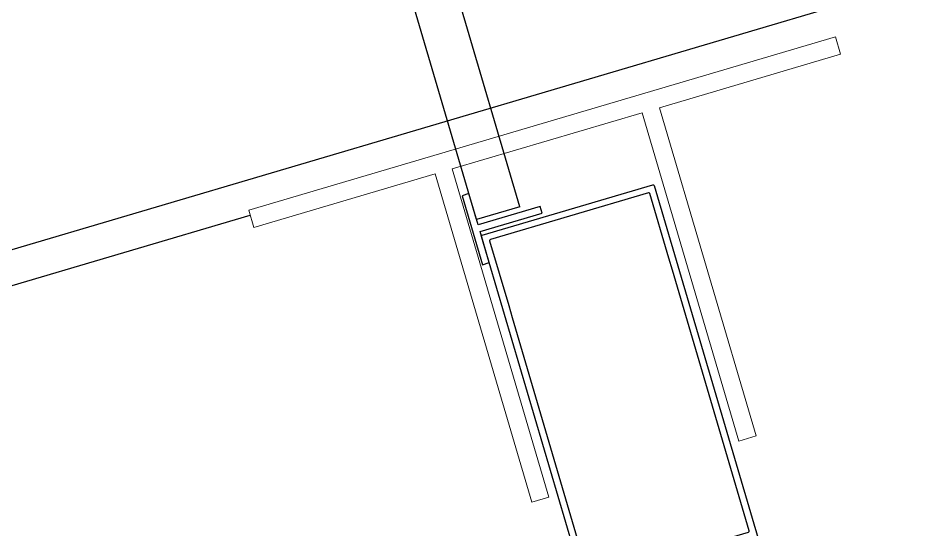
# Model space of a CAD drawing. Header units: millimetres. Extents: x 62878 to 70819, y -67946 to -61850.
# Drawn here: x 65070.64 to 65095.97, y -66879.16 to -66864.96 of the extents above; entities that cross this region are included whole.
import ezdxf

# ---------------------------------------------------------------- set-up
doc = ezdxf.new("R2010")
doc.units = ezdxf.units.MM
doc.linetypes.add('HIDDEN', pattern=[0.375, 0.25, -0.125])
for name, color, linetype, lineweight in [('Dog_dos_yeni', 63, 'Continuous', 5), ('DOGRAMA', 171, 'Continuous', 0), ('DUV.ALÇ.-yeni', 20, 'Continuous', 25), ('DUVAR-yeni', 3, 'Continuous', 30)]:
    doc.layers.add(name, color=color, linetype=linetype, lineweight=lineweight)
doc.layers.add('profil-yeni', color=13, linetype='Continuous')

msp = doc.modelspace()

# ---------------------------------------------------------------- linework, layer by layer
msp.add_lwpolyline([(68896.021, -63031.435), (69030.259, -63071.184), (69185.279, -62547.653), (68892.999, -62461.107, 1.044368), (68063.198, -62298.73, 0.204375), (63106.96, -62494.783, 0.353953), (62932.94, -62997.825), (63753.185, -65779.598), (64154.954, -67142.153), (65336.723, -66792.622), (65336.7, -66829.112), (65270.535, -66829.071, 0.626789), (65270.199, -67369.071), (65531.845, -67369.234, 0.926242), (66130.088, -67369.606), (66391.733, -67369.769, 0.626743), (66392.069, -66829.769), (66326.147, -66829.728), (66326.17, -66793.238), (67506.156, -67144.128), (68467.025, -63899.086), (68625.204, -63946.037), (68896.024, -63031.423)], format="xyb")
at = {"layer": 'Dog_dos_yeni'}
msp.add_lwpolyline([(65077.041, -66870.284), (65093.347, -66865.477), (65093.488, -66865.956), (65088.453, -66867.441), (65091.139, -66876.553), (65090.659, -66876.694), (65087.973, -66867.582), (65082.698, -66869.137), (65085.384, -66878.25), (65084.904, -66878.391), (65082.218, -66869.279), (65077.182, -66870.764), (65077.041, -66870.284)], close=True, dxfattribs=at)
at = {"layer": 'DOGRAMA', "lineweight": -2, "ltscale": 0.5}
msp.add_lwpolyline([(65086.492, -66881.124), (65083.511, -66871.014, -0.414214), (65083.532, -66870.977), (65088.27, -66869.58, -0.414214), (65088.307, -66869.6), (65091.288, -66879.71, -0.414214)], format="xyb", dxfattribs=at)
msp.add_lwpolyline([(65088.813, -66871.953), (65088.714, -66871.617), (65088.186, -66869.824, 0.414214), (65088.148, -66869.803), (65083.755, -66871.098, 0.414214), (65083.735, -66871.136), (65084.264, -66872.929), (65084.363, -66873.265), (65086.495, -66880.497, 0.414214), (65086.532, -66880.518), (65090.925, -66879.222, 0.414214), (65090.946, -66879.185)], format="xyb", close=True, dxfattribs=at)
at = {"layer": 'DUV.ALÇ.-yeni'}
for p, q in [((65083.373, -66870.546), (65079.91, -66858.795)), ((65084.572, -66870.192), (65081.462, -66859.641))]:
    msp.add_line(p, q, dxfattribs=at)
at = {"layer": 'DUV.ALÇ.-yeni', "ltscale": 5}
msp.add_line((65084.572, -66870.192), (65083.373, -66870.546), dxfattribs=at)
at = {"layer": 'DUVAR-yeni', "linetype": 'HIDDEN', "ltscale": 100}
msp.add_lwpolyline([(63684.776, -65547.597), (64154.953, -67142.153), (65077.082, -66870.424)], dxfattribs=at)
at = {"layer": 'profil-yeni'}
msp.add_lwpolyline([(65085.199, -66870.372), (65085.142, -66870.18), (65083.416, -66870.689), (65083.161, -66869.826), (65082.969, -66869.883), (65083.535, -66871.801), (65083.723, -66871.733), (65083.472, -66870.881), (65085.199, -66870.372)], dxfattribs=at)

doc.saveas('drawing.dxf')
